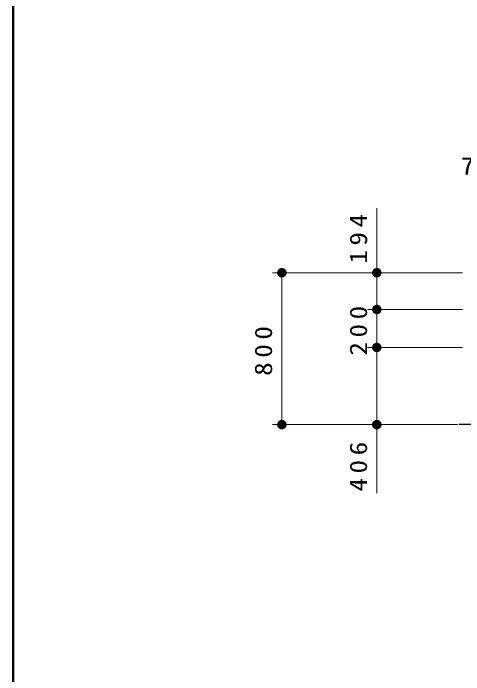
# Model space of a CAD drawing. Units: millimetres on the paper, scale 1:50. Extents: x -385 to 0, y -12 to 267.
# Drawn here: x -385 to -337.6, y 58 to 127.6 of the extents above; entities that cross this region are included whole.
import ezdxf

# ---------------------------------------------------------------- set-up
doc = ezdxf.new("R2010")
doc.units = ezdxf.units.MM
doc.layers.add('LY_1', color=7, linetype='Continuous', lineweight=25)
doc.layers.add('LY_2', color=7, linetype='Continuous', lineweight=13)
doc.styles.add('ＭＳ ゴシック', font='')
doc.styles.get('ＭＳ ゴシック').set_extended_font_data('MS Gothic')

# ---------------------------------------------------------------- blocks, each defined once
blk = doc.blocks.new('filled_dot')
at = {"color": 0, "linetype": 'Continuous', "lineweight": -2, "const_width": 1.25}
blk.add_lwpolyline([(-0.625, 0, 1), (0.625, 0, 1)], format="xyb", close=True, dxfattribs=at)

msp = doc.modelspace()

# ---------------------------------------------------------------- linework, layer by layer
at = {"layer": 'LY_1', "lineweight": 13}
for p, q in [((-346.725, 96.429), (-346.725, 107.111)), ((-337.725, 100.299), (-357.725, 100.299)), ((-356.725, 84.299), (-356.725, 100.299)), ((-337.725, 100.299), (-347.725, 100.299)), ((-337.725, 96.429), (-347.725, 96.429)), ((-346.725, 92.429), (-346.725, 96.429)), ((-337.725, 92.429), (-347.725, 92.429)), ((-346.725, 77.096), (-346.725, 92.429)), ((-338.241, 84.299), (-357.725, 84.299)), ((-338.241, 84.299), (-347.725, 84.299))]:
    msp.add_line(p, q, dxfattribs=at)
at = {"layer": 'LY_1'}
msp.add_line((-291.725, 84.299), (-338.109, 84.299), dxfattribs=at)
at = {"layer": 'LY_2', "lineweight": 50}
msp.add_line((-385, 267), (-385, 0), dxfattribs=at)

# ---------------------------------------------------------------- block references
at = {"layer": 'LY_1', "lineweight": 13, "xscale": 0.4, "yscale": 0.4}
for p, rotation in [((-356.725, 100.299), 270), ((-346.725, 100.299), 270), ((-346.725, 96.429), 270), ((-346.725, 96.429), 90), ((-346.725, 92.429), 270), ((-346.725, 92.429), 90), ((-356.725, 84.299), 90), ((-346.725, 84.299), 90)]:
    msp.add_blockref('filled_dot', p, dxfattribs=dict(at, rotation=rotation))

# ---------------------------------------------------------------- texts
at = {"layer": 'LY_1', "insert": (-335.975, 110.594), "char_height": 1.833, "attachment_point": 8, "style": 'ＭＳ ゴシック'}
msp.add_mtext('\\T1.34;\\W1.15;75', dxfattribs=at)
at = {"layer": 'LY_1', "char_height": 1.833, "attachment_point": 8, "rotation": 90, "style": 'ＭＳ ゴシック'}
for s, insert in [('\\T1.33;\\W1.15;194', (-347.725, 104.111)), ('\\T1.33;\\W1.15;200', (-347.725, 94.429)), ('\\T1.33;\\W1.15;800', (-357.725, 92.299)), ('\\T1.33;\\W1.15;406', (-347.725, 80.107))]:
    msp.add_mtext(s, dxfattribs=dict(at, insert=insert))

doc.saveas('drawing.dxf')
